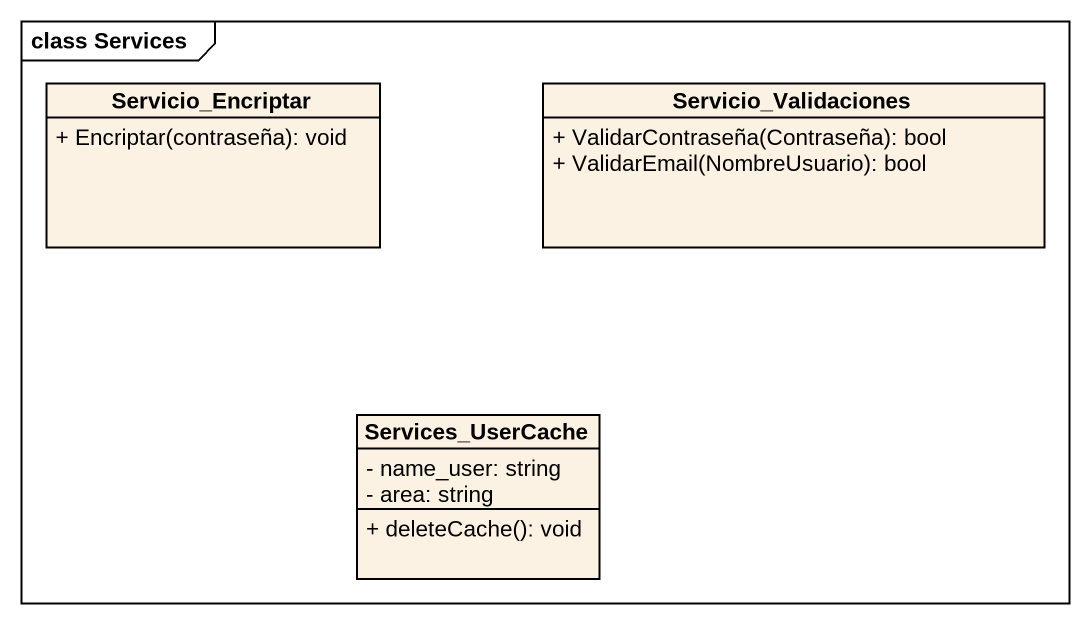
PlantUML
@startuml
mainframe class Services
hide circle
hide empty members
skinparam classAttributeIconSize 0
class Servicio_Encriptar {
  + Encriptar(contraseña): void
}
class Servicio_Validaciones {
  + ValidarContraseña(Contraseña): bool
  + ValidarEmail(NombreUsuario): bool
}
class Services_UserCache {
  - name_user: string
  - area: string
  + deleteCache(): void
}
@enduml
